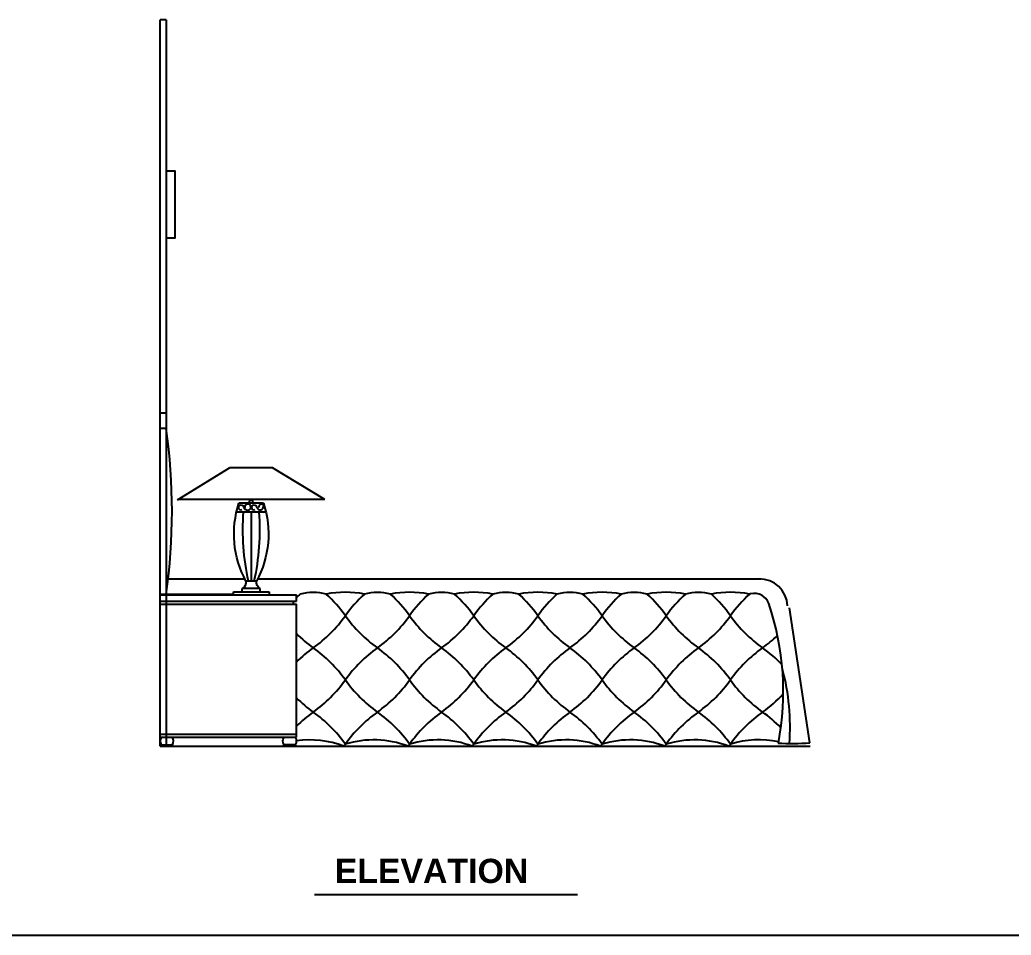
# Model space of a CAD drawing. Header units: inches. Extents: x 6.7 to 49.2, y 11 to 35.8.
# Drawn here: x 35.442 to 38.718, y 21.191 to 24.215 of the extents above; entities that cross this region are included whole.
import ezdxf

# ---------------------------------------------------------------- set-up
doc = ezdxf.new("R2010")
doc.units = ezdxf.units.IN
doc.header["$MEASUREMENT"] = 0
for name, color, linetype in [('02', 2, 'Continuous'), ('1', 1, 'Continuous'), ('4', 4, 'Continuous')]:
    doc.layers.add(name, color=color, linetype=linetype)
doc.styles.add('HT', font='swisseb.ttf')

msp = doc.modelspace()

# ---------------------------------------------------------------- linework, layer by layer
at = {"layer": '02'}
for p, q in [((35.9258, 24.2151), (35.9258, 21.8151)), ((35.9258, 22.9151), (35.9058, 22.9151)), ((35.9258, 22.8651), (35.9058, 22.8651)), ((35.9322, 22.3677), (36.1858, 22.3677)), ((36.2276, 22.3677), (37.8906, 22.3677)), ((35.9058, 22.3177), (36.1485, 22.3177)), ((35.9058, 22.2949), (36.3558, 22.2949)), ((35.9058, 22.2849), (36.3558, 22.2849)), ((37.9848, 22.2723), (38.0522, 21.8269)), ((35.9058, 21.8549), (36.3558, 21.8549)), ((35.9058, 21.8449), (36.3558, 21.8449)), ((35.9095, 21.8202), (35.9465, 21.8202)), ((36.3521, 21.8202), (36.315, 21.8202)), ((36.4163, 21.3249), (37.2849, 21.3249))]:
    msp.add_line(p, q, dxfattribs=at)
for points in [[(35.9627, 22.6298), (36.1349, 22.7348)], [(36.2776, 22.7349), (36.1348, 22.7349)], [(36.4499, 22.6299), (36.2775, 22.7348)], [(36.4498, 22.6299), (35.9626, 22.6299)], [(36.2472, 22.6183), (36.1662, 22.6183)], [(36.2554, 22.5889), (36.158, 22.5889)], [(36.2062, 22.5889), (36.2062, 22.3608)], [(36.224, 22.3608), (36.1894, 22.3608)], [(36.1485, 22.3254), (36.266, 22.3254)], [(36.1485, 22.3149), (36.1485, 22.3254)], [(36.2364, 22.336), (36.1769, 22.336)], [(36.1769, 22.3253), (36.1769, 22.336)], [(36.2364, 22.3253), (36.2364, 22.336)], [(36.266, 22.3254), (36.266, 22.3149)]]:
    msp.add_lwpolyline(points, dxfattribs=at)
for points in [[(36.1894, 22.3609, -0.207098), (36.1662, 22.6183, -0.207098)], [(36.2472, 22.6183, -0.207098), (36.224, 22.3609, -0.207098)], [(36.1977, 22.3605, -0.072642), (36.1812, 22.5884, -0.072642)], [(36.2322, 22.5884, -0.072642), (36.2157, 22.3605, -0.072642)], [(36.1894, 22.3609, -0.315451), (36.1771, 22.336, -0.315451)], [(36.2362, 22.336, -0.315451), (36.224, 22.3609, -0.315451)], [(36.3558, 22.1871, 0.040504), (36.4116, 22.1402, 0.083777), (36.5177, 22.2463, 0.053016), (36.4545, 22.3177)], [(36.3687, 22.3177, 0.009867), (36.3558, 22.3054, 0.009867)], [(36.5808, 22.3177, 0.053016), (36.5177, 22.2463, 0.083777), (36.6237, 22.1402, 0.083777), (36.7298, 22.2463, 0.053016), (36.6666, 22.3177, 0.053016)], [(36.7929, 22.3177, 0.053016), (36.7298, 22.2463, 0.083777), (36.8359, 22.1402, 0.083777), (36.9419, 22.2463, 0.053016), (36.8788, 22.3177, 0.053016)], [(37.0051, 22.3177, 0.053016), (36.9419, 22.2463, 0.083777), (37.048, 22.1402, 0.083777), (37.1541, 22.2463, 0.053016), (37.0909, 22.3177, 0.053016)], [(37.2172, 22.3177, 0.053016), (37.1541, 22.2463, 0.083777), (37.2601, 22.1402, 0.083777), (37.3662, 22.2463, 0.053016), (37.303, 22.3177, 0.053016)], [(37.4293, 22.3177, 0.053016), (37.3662, 22.2463, 0.083777), (37.4723, 22.1402, 0.083777), (37.5783, 22.2463, 0.053016), (37.5152, 22.3177, 0.053016)], [(37.6415, 22.3177, 0.053016), (37.5783, 22.2463, 0.083777), (37.6844, 22.1402, 0.083777), (37.7905, 22.2463, 0.053016), (37.7273, 22.3177, 0.053016)], [(37.8536, 22.3177, 0.053016), (37.7905, 22.2463, 0.083777), (37.8965, 22.1402, 0.035653), (37.9461, 22.181, 0.035653)], [(36.3558, 21.975, 0.040504), (36.4116, 21.9281, 0.083777), (36.5177, 22.0341, 0.083777), (36.4116, 22.1402, 0.040504), (36.3558, 22.0933, 0.040504)], [(37.9609, 22.0845, 0.047307), (37.8965, 22.1402, 0.083777), (37.7905, 22.0341, 0.083777), (37.8965, 21.9281, 0.050784), (37.9652, 21.9883, 0.050784)], [(36.5127, 21.8151, 0.004699), (36.5177, 21.822, 0.083777), (36.4116, 21.9281, 0.040504), (36.3558, 21.8811, 0.040504)], [(36.7248, 21.8151, 0.004699), (36.7298, 21.822, 0.083777), (36.6237, 21.9281, 0.083777), (36.5177, 21.822)], [(36.9369, 21.8151, 0.004699), (36.9419, 21.822, 0.083777), (36.8359, 21.9281, 0.083777), (36.7298, 21.822)], [(37.1491, 21.8151, 0.004699), (37.1541, 21.822, 0.083777), (37.048, 21.9281, 0.083777), (36.9419, 21.822)], [(37.3612, 21.8151, 0.004699), (37.3662, 21.822, 0.083777), (37.2601, 21.9281, 0.083777), (37.1541, 21.822)], [(37.5733, 21.8151, 0.004699), (37.5783, 21.822, 0.083777), (37.4723, 21.9281, 0.083777), (37.3662, 21.822)], [(37.7855, 21.8151, 0.004699), (37.7905, 21.822, 0.083777), (37.6844, 21.9281, 0.083777), (37.5783, 21.822)], [(37.9571, 21.8763, 0.044306), (37.8965, 21.9281, 0.083777), (37.7905, 21.822)]]:
    msp.add_lwpolyline(points, format="xyb", dxfattribs=at)
for points in [[(36.6237, 21.9281, 0.083777), (36.7298, 22.0341, 0.083777), (36.6237, 22.1402, 0.083777), (36.5177, 22.0341, 0.083777)], [(36.8359, 21.9281, 0.083777), (36.9419, 22.0341, 0.083777), (36.8359, 22.1402, 0.083777), (36.7298, 22.0341, 0.083777)], [(37.048, 21.9281, 0.083777), (37.1541, 22.0341, 0.083777), (37.048, 22.1402, 0.083777), (36.9419, 22.0341, 0.083777)], [(37.2601, 21.9281, 0.083777), (37.3662, 22.0341, 0.083777), (37.2601, 22.1402, 0.083777), (37.1541, 22.0341, 0.083777)], [(37.4723, 21.9281, 0.083777), (37.5783, 22.0341, 0.083777), (37.4723, 22.1402, 0.083777), (37.3662, 22.0341, 0.083777)], [(37.6844, 21.9281, 0.083777), (37.7905, 22.0341, 0.083777), (37.6844, 22.1402, 0.083777), (37.5783, 22.0341, 0.083777)]]:
    msp.add_lwpolyline(points, format="xyb", close=True, dxfattribs=at)
for centre, radius, start, end in [((36.1718, 22.6043), 0.00768, 119.4364, 301.4174), ((36.1727, 22.6019), 0.0102, 11.1161, 117.1814), ((36.1951, 22.6053), 0.0101, 249.1053, 200.9257), ((36.2149, 22.6043), 0.00768, 119.4364, 301.4174), ((36.2158, 22.6019), 0.0102, 11.1161, 117.1814), ((36.2362, 22.6065), 0.0107, 194.1722, 8.4119), ((36.2402, 22.6067), 0.00804, 0.2526, 200.7752), ((36.1931, 22.6065), 0.0107, 194.1722, 261.8919), ((37.8875, 22.2762), 0.0916, 2.0559, 91.9258), ((36.4116, 22.1553), 0.168, 75.1963, 104.8037), ((36.5177, 21.9936), 0.3302, 78.9728, 101.0272), ((36.6237, 22.1553), 0.168, 75.1963, 104.8037), ((36.7298, 21.9936), 0.3302, 78.9728, 101.0272), ((36.8359, 22.1553), 0.168, 75.1963, 104.8037), ((36.9419, 21.9936), 0.3302, 78.9728, 101.0272), ((37.048, 22.1553), 0.168, 75.1963, 104.8037), ((37.1541, 21.9936), 0.3302, 78.9728, 101.0272), ((37.2601, 22.1553), 0.168, 75.1963, 104.8037), ((37.3662, 21.9936), 0.3302, 78.9728, 101.0272), ((37.4723, 22.1553), 0.168, 75.1963, 104.8037), ((37.5783, 21.9936), 0.3302, 78.9728, 101.0272), ((37.6844, 22.1553), 0.168, 75.1963, 104.8037), ((37.7905, 21.9936), 0.3302, 78.9728, 101.0272), ((37.8797, 22.231), 0.0905, 104.1526, 106.7513), ((37.8698, 22.2703), 0.05, 18.8509, 104.1526), ((37.0679, 21.9965), 0.8973, 349.0256, 18.8509), ((37.2734, 21.8811), 0.7141, 355.4345, 15.2872), ((36.3992, 21.5182), 0.3179, 69.0795, 97.8561), ((36.6113, 21.5182), 0.3179, 69.0795, 107.1284), ((36.8234, 21.5182), 0.3179, 69.0795, 107.1284), ((37.0356, 21.5182), 0.3179, 69.0795, 107.1284), ((37.2477, 21.5182), 0.3179, 69.0795, 107.1284), ((37.4598, 21.5182), 0.3179, 69.0795, 107.1284), ((37.672, 21.5182), 0.3179, 69.0795, 107.1284), ((37.8841, 21.5182), 0.3179, 78.1226, 107.1284), ((37.993, 22.4742), 0.6501, 266.0008, 275.2317)]:
    msp.add_arc(centre, radius, start, end, dxfattribs=at)
at = {"layer": '1'}
msp.add_line((35.9058, 21.8151), (38.054, 21.8151), dxfattribs=at)
at = {"layer": '4'}
for p, q in [((35.9058, 21.8151), (35.9058, 24.2151)), ((35.9258, 24.2151), (35.9058, 24.2151)), ((35.9058, 22.3149), (36.3558, 22.3149)), ((36.3558, 22.2949), (36.3558, 22.3149)), ((36.3468, 22.2849), (36.3468, 22.2949)), ((36.3558, 21.8449), (36.3558, 22.2849)), ((28.5465, 21.1909), (48.8727, 21.1909))]:
    msp.add_line(p, q, dxfattribs=at)
msp.add_lwpolyline([(35.9258, 23.4951), (35.9558, 23.4951), (35.9558, 23.7151), (35.9258, 23.7151)], dxfattribs=at)
for points in [[(35.9096, 21.8449, 0.299279), (35.9095, 21.8202, 0.681685), (35.9101, 21.8149)], [(35.9465, 21.8151, 0.656471), (35.9465, 21.8202, 0.299279), (35.9464, 21.8449)], [(36.315, 21.8151, -0.656471), (36.315, 21.8202, -0.299279), (36.3151, 21.8449)], [(36.352, 21.8449, -0.299279), (36.3521, 21.8202, -0.681685), (36.3515, 21.8149)]]:
    msp.add_lwpolyline(points, format="xyb", dxfattribs=at)
msp.add_circle((36.2062, 22.6242), 0.00555, dxfattribs=at)
msp.add_arc((33.9827, 22.5914), 1.9622, 351.9809, 8.0191, dxfattribs=at)

# ---------------------------------------------------------------- texts
at = {"layer": '02', "style": 'HT'}
msp.add_text('ELEVATION', height=0.08, dxfattribs=at).set_placement((36.4826, 21.3633))

doc.saveas('drawing.dxf')
